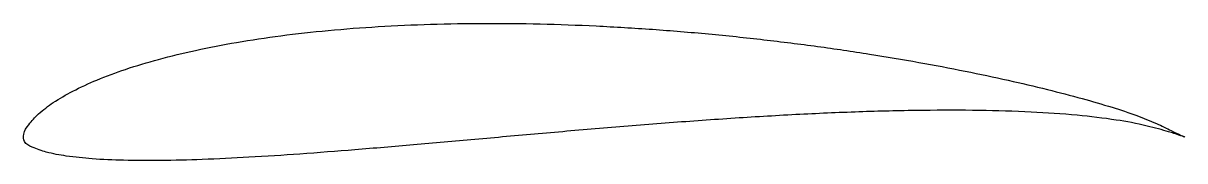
# Model space of a CAD drawing. Header units: millimetres. Extents: x 0 to 51.4, y -1 to 5.
import ezdxf

# ---------------------------------------------------------------- set-up
doc = ezdxf.new("R2010")
doc.units = ezdxf.units.MM

msp = doc.modelspace()

# ---------------------------------------------------------------- linework, layer by layer
at = {"color": 7, "linetype": 'Continuous', "lineweight": 25}
msp.add_open_spline([(51.421, 0), (51.421, 0.003), (51.099, 0.142), (50.793, 0.305), (50.093, 0.638), (49.242, 0.98), (48.132, 1.342), (46.812, 1.721), (45.279, 2.119), (43.555, 2.522), (41.658, 2.923), (39.61, 3.309), (37.43, 3.674), (35.142, 4.009), (32.767, 4.306), (30.33, 4.559), (27.856, 4.762), (25.368, 4.911), (22.889, 5), (20.444, 5.027), (18.056, 4.988), (15.745, 4.886), (13.534, 4.718), (11.44, 4.487), (9.482, 4.196), (7.676, 3.849), (6.036, 3.456), (4.576, 3.019), (3.305, 2.552), (2.232, 2.063), (1.366, 1.566), (0.701, 1.074), (0.264, 0.6), (-0.017, 0.191), (0.016, -0.264), (0.478, -0.494), (1.085, -0.702), (1.986, -0.863), (3.125, -0.979), (4.516, -1.04), (6.141, -1.047), (7.991, -0.998), (10.052, -0.898), (12.306, -0.751), (14.735, -0.563), (17.314, -0.345), (20.02, -0.105), (22.823, 0.145), (25.693, 0.393), (28.596, 0.627), (31.495, 0.833), (34.353, 1.002), (37.129, 1.122), (39.781, 1.184), (42.266, 1.184), (44.543, 1.116), (46.558, 0.984), (48.287, 0.781), (49.6, 0.542), (50.633, 0.254), (51.039, 0.133), (51.422, -0.004), (51.421, 0)], degree=3, knots=[0, 0, 0, 0, 0.001656, 0.006272, 0.013185, 0.022083, 0.033081, 0.046219, 0.061335, 0.078232, 0.096727, 0.116615, 0.137693, 0.159755, 0.182582, 0.205945, 0.229623, 0.253397, 0.27704, 0.300352, 0.323128, 0.34517, 0.366309, 0.386379, 0.405238, 0.422756, 0.438814, 0.453321, 0.466203, 0.477401, 0.486899, 0.494692, 0.500827, 0.505354, 0.508423, 0.512419, 0.518689, 0.527279, 0.538201, 0.551436, 0.566919, 0.584554, 0.604225, 0.625766, 0.648993, 0.673691, 0.699605, 0.726468, 0.753966, 0.781771, 0.809536, 0.836878, 0.863424, 0.888775, 0.912536, 0.934307, 0.95369, 0.970276, 0.983509, 0.992849, 0.998253, 1, 1, 1, 1], dxfattribs=at)

doc.saveas('drawing.dxf')
